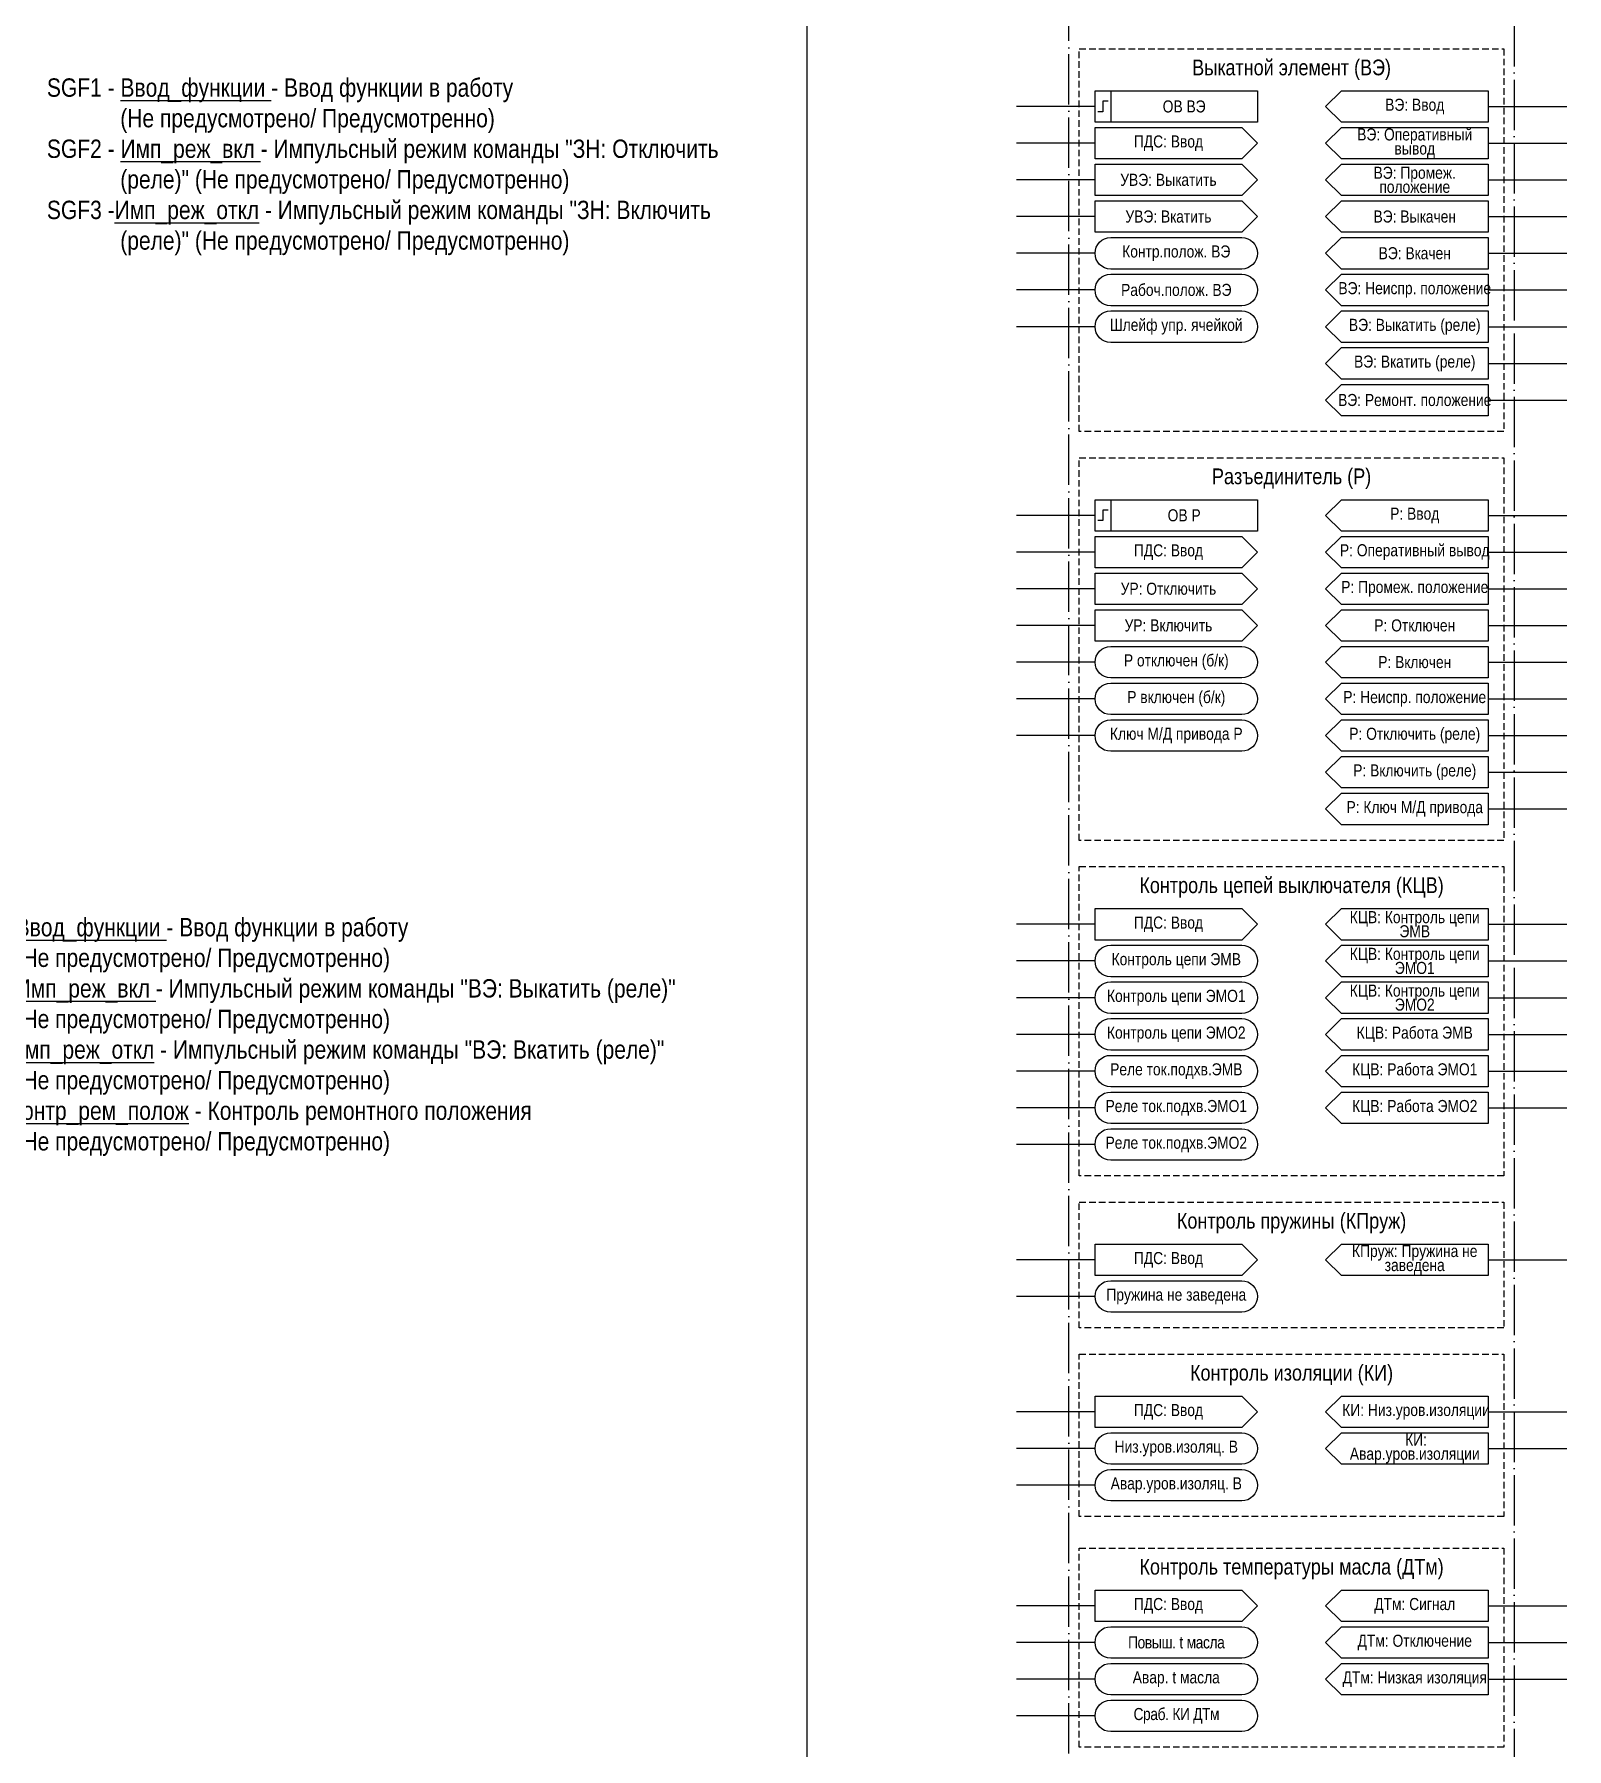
# Model space of a CAD drawing. Header units: millimetres. Extents: x -3652 to 418, y -8 to 1224.
# Drawn here: x -1407.4 to -1115, y 530.7 to 857.8 of the extents above; entities that cross this region are included whole.
import ezdxf

# ---------------------------------------------------------------- set-up
doc = ezdxf.new("R2010")
doc.units = ezdxf.units.MM
doc.linetypes.add('ACAD_ISO04W100', pattern=[30, 24, -3, 0, -3])
doc.linetypes.add('штриховая2', pattern=[0.375, 0.25, -0.125])
doc.layers.add('TEXT', color=7, linetype='Continuous', lineweight=25)
doc.styles.add('2.5_Gost_RD', font='ARIALN.TTF', dxfattribs={"height": 2.5})
doc.styles.add('3.5_Gost_RD', font='ARIALN.TTF', dxfattribs={"height": 3.5})

msp = doc.modelspace()

# ---------------------------------------------------------------- linework, layer by layer
at = {"ltscale": 100}
for p, q in [((-1205, 844), (-1220, 844)), ((-1130, 844), (-1115, 844)), ((-1205, 837), (-1220, 837)), ((-1130, 837), (-1115, 837)), ((-1205, 830), (-1220, 830)), ((-1130, 830), (-1115, 830)), ((-1205, 823), (-1220, 823)), ((-1130, 823), (-1115, 823)), ((-1205, 816), (-1220, 816)), ((-1130, 816), (-1115, 816)), ((-1205, 809), (-1220, 809)), ((-1130, 809), (-1115, 809)), ((-1205, 802), (-1220, 802)), ((-1130, 802), (-1115, 802)), ((-1130, 795), (-1115, 795)), ((-1130, 788), (-1115, 788)), ((-1205, 766), (-1220, 766)), ((-1130, 766), (-1115, 766)), ((-1205, 759), (-1220, 759)), ((-1130, 759), (-1115, 759)), ((-1205, 752), (-1220, 752)), ((-1130, 752), (-1115, 752)), ((-1205, 745), (-1220, 745)), ((-1130, 745), (-1115, 745)), ((-1205, 738), (-1220, 738)), ((-1130, 738), (-1115, 738)), ((-1205, 731), (-1220, 731)), ((-1130, 731), (-1115, 731)), ((-1205, 724), (-1220, 724)), ((-1130, 724), (-1115, 724)), ((-1130, 717), (-1115, 717)), ((-1130, 710), (-1115, 710)), ((-1205, 688), (-1220, 688)), ((-1130, 688), (-1115, 688)), ((-1205, 681), (-1220, 681)), ((-1130, 681), (-1115, 681)), ((-1205, 674), (-1220, 674)), ((-1130, 674), (-1115, 674)), ((-1205, 667), (-1220, 667)), ((-1130, 667), (-1115, 667)), ((-1205, 660), (-1220, 660)), ((-1130, 660), (-1115, 660)), ((-1205, 653), (-1220, 653)), ((-1130, 653), (-1115, 653)), ((-1205, 646), (-1220, 646)), ((-1205, 624), (-1220, 624)), ((-1130, 624), (-1115, 624)), ((-1205, 617), (-1220, 617)), ((-1205, 595), (-1220, 595)), ((-1130, 595), (-1115, 595)), ((-1205, 588), (-1220, 588)), ((-1130, 588), (-1115, 588)), ((-1205, 581), (-1220, 581)), ((-1205, 558), (-1220, 558)), ((-1130, 558), (-1115, 558)), ((-1205, 551), (-1220, 551)), ((-1130, 551), (-1115, 551)), ((-1205, 544), (-1220, 544)), ((-1130, 544), (-1115, 544)), ((-1205, 537), (-1220, 537))]:
    msp.add_line(p, q, dxfattribs=at)
at = {"color": 2, "ltscale": 100}
msp.add_lwpolyline([(-1610, 1085), (-1260, 1085), (-1260, 0), (-1610, 0)], close=True, dxfattribs=at)
at = {"color": 251, "linetype": 'ACAD_ISO04W100', "lineweight": 30, "ltscale": 0.4, "true_color": 0x58595b}
msp.add_lwpolyline([(-1210, 1079), (-1125, 1079), (-1125, 191), (-1210, 191)], close=True, dxfattribs=at)
at = {"linetype": 'штриховая2', "ltscale": 5}
for points in [[(-1208, 855), (-1127, 855), (-1127, 782), (-1208, 782)], [(-1208, 777), (-1127, 777), (-1127, 704), (-1208, 704)], [(-1208, 699), (-1127, 699), (-1127, 640), (-1208, 640)], [(-1208, 635), (-1127, 635), (-1127, 611), (-1208, 611)], [(-1208, 606), (-1127, 606), (-1127, 575), (-1208, 575)], [(-1208, 569), (-1127, 569), (-1127, 531), (-1208, 531)]]:
    msp.add_lwpolyline(points, close=True, dxfattribs=at)
at = {"ltscale": 100}
for points in [[(-1205, 847), (-1202, 847), (-1202, 841), (-1205, 841)], [(-1205, 847), (-1174, 847), (-1174, 841), (-1205, 841)], [(-1130, 841), (-1158, 841), (-1161, 844), (-1158, 847), (-1130, 847)], [(-1177, 834), (-1205, 834), (-1205, 840), (-1177, 840), (-1174, 837)], [(-1158, 840), (-1130, 840), (-1130, 834), (-1158, 834), (-1161, 837)], [(-1177, 827), (-1205, 827), (-1205, 833), (-1177, 833), (-1174, 830)], [(-1130, 827), (-1158, 827), (-1161, 830), (-1158, 833), (-1130, 833)], [(-1177, 820), (-1205, 820), (-1205, 826), (-1177, 826), (-1174, 823)], [(-1158, 826), (-1130, 826), (-1130, 820), (-1158, 820), (-1161, 823)], [(-1158, 819), (-1130, 819), (-1130, 813), (-1158, 813), (-1161, 816)], [(-1158, 812), (-1130, 812), (-1130, 806), (-1158, 806), (-1161, 809)], [(-1158, 805), (-1130, 805), (-1130, 799), (-1158, 799), (-1161, 802)], [(-1158, 798), (-1130, 798), (-1130, 792), (-1158, 792), (-1161, 795)], [(-1158, 791), (-1130, 791), (-1130, 785), (-1158, 785), (-1161, 788)], [(-1205, 769), (-1202, 769), (-1202, 763), (-1205, 763)], [(-1205, 769), (-1174, 769), (-1174, 763), (-1205, 763)], [(-1130, 763), (-1158, 763), (-1161, 766), (-1158, 769), (-1130, 769)], [(-1177, 756), (-1205, 756), (-1205, 762), (-1177, 762), (-1174, 759)], [(-1158, 762), (-1130, 762), (-1130, 756), (-1158, 756), (-1161, 759)], [(-1177, 749), (-1205, 749), (-1205, 755), (-1177, 755), (-1174, 752)], [(-1130, 749), (-1158, 749), (-1161, 752), (-1158, 755), (-1130, 755)], [(-1177, 742), (-1205, 742), (-1205, 748), (-1177, 748), (-1174, 745)], [(-1158, 748), (-1130, 748), (-1130, 742), (-1158, 742), (-1161, 745)], [(-1158, 741), (-1130, 741), (-1130, 735), (-1158, 735), (-1161, 738)], [(-1158, 734), (-1130, 734), (-1130, 728), (-1158, 728), (-1161, 731)], [(-1158, 727), (-1130, 727), (-1130, 721), (-1158, 721), (-1161, 724)], [(-1158, 720), (-1130, 720), (-1130, 714), (-1158, 714), (-1161, 717)], [(-1158, 713), (-1130, 713), (-1130, 707), (-1158, 707), (-1161, 710)], [(-1177, 685), (-1205, 685), (-1205, 691), (-1177, 691), (-1174, 688)], [(-1130, 685), (-1158, 685), (-1161, 688), (-1158, 691), (-1130, 691)], [(-1158, 684), (-1130, 684), (-1130, 678), (-1158, 678), (-1161, 681)], [(-1158, 677), (-1130, 677), (-1130, 671), (-1158, 671), (-1161, 674)], [(-1158, 670), (-1130, 670), (-1130, 664), (-1158, 664), (-1161, 667)], [(-1158, 663), (-1130, 663), (-1130, 657), (-1158, 657), (-1161, 660)], [(-1158, 656), (-1130, 656), (-1130, 650), (-1158, 650), (-1161, 653)], [(-1177, 621), (-1205, 621), (-1205, 627), (-1177, 627), (-1174, 624)], [(-1130, 621), (-1158, 621), (-1161, 624), (-1158, 627), (-1130, 627)], [(-1177, 592), (-1205, 592), (-1205, 598), (-1177, 598), (-1174, 595)], [(-1158, 598), (-1130, 598), (-1130, 592), (-1158, 592), (-1161, 595)], [(-1130, 585), (-1158, 585), (-1161, 588), (-1158, 591), (-1130, 591)], [(-1177, 555), (-1205, 555), (-1205, 561), (-1177, 561), (-1174, 558)], [(-1130, 555), (-1158, 555), (-1161, 558), (-1158, 561), (-1130, 561)], [(-1158, 554), (-1130, 554), (-1130, 548), (-1158, 548), (-1161, 551)], [(-1158, 547), (-1130, 547), (-1130, 541), (-1158, 541), (-1161, 544)]]:
    msp.add_lwpolyline(points, close=True, dxfattribs=at)
at = {"lineweight": 30, "ltscale": 100}
for points in [[(-1202.5, 845), (-1203.5, 845), (-1203.5, 843), (-1204.5, 843)], [(-1202.5, 767), (-1203.5, 767), (-1203.5, 765), (-1204.5, 765)]]:
    msp.add_lwpolyline(points, dxfattribs=at)
at = {"ltscale": 100}
for points in [[(-1202, 813, -1), (-1202, 819), (-1177, 819, -1), (-1177, 813)], [(-1202, 806, -1), (-1202, 812), (-1177, 812, -1), (-1177, 806)], [(-1202, 799, -1), (-1202, 805), (-1177, 805, -1), (-1177, 799)], [(-1202, 735, -1), (-1202, 741), (-1177, 741, -1), (-1177, 735)], [(-1202, 728, -1), (-1202, 734), (-1177, 734, -1), (-1177, 728)], [(-1202, 721, -1), (-1202, 727), (-1177, 727, -1), (-1177, 721)], [(-1202, 678, -1), (-1202, 684), (-1177, 684, -1), (-1177, 678)], [(-1202, 671, -1), (-1202, 677), (-1177, 677, -1), (-1177, 671)], [(-1202, 664, -1), (-1202, 670), (-1177, 670, -1), (-1177, 664)], [(-1202, 657, -1), (-1202, 663), (-1177, 663, -1), (-1177, 657)], [(-1202, 650, -1), (-1202, 656), (-1177, 656, -1), (-1177, 650)], [(-1202, 643, -1), (-1202, 649), (-1177, 649, -1), (-1177, 643)], [(-1202, 614, -1), (-1202, 620), (-1177, 620, -1), (-1177, 614)], [(-1202, 585, -1), (-1202, 591), (-1177, 591, -1), (-1177, 585)], [(-1202, 578, -1), (-1202, 584), (-1177, 584, -1), (-1177, 578)], [(-1202, 548, -1), (-1202, 554), (-1177, 554, -1), (-1177, 548)], [(-1202, 541, -1), (-1202, 547), (-1177, 547, -1), (-1177, 541)], [(-1202, 534, -1), (-1202, 540), (-1177, 540, -1), (-1177, 534)]]:
    msp.add_lwpolyline(points, format="xyb", close=True, dxfattribs=at)

# ---------------------------------------------------------------- texts
at = {"color": 30, "ltscale": 100, "true_color": 0xf7941d, "char_height": 3, "width": 81, "attachment_point": 5, "style": '3.5_Gost_RD'}
for s, insert in [('Выкатной элемент (ВЭ)', (-1167.5, 851)), ('Разъединитель (Р)', (-1167.5, 773)), ('Контроль цепей выключателя (КЦВ)', (-1167.5, 695)), ('Контроль пружины (КПруж)', (-1167.5, 631)), ('Контроль изоляции (КИ)', (-1167.5, 602)), ('Контроль температуры масла (ДТм)', (-1167.5, 565))]:
    msp.add_mtext(s, dxfattribs=dict(at, insert=insert))
at = {"color": 30, "ltscale": 100, "char_height": 3.5, "attachment_point": 5, "style": '3.5_Gost_RD'}
for s, insert, width in [('\\pxql;SGF1 - {\\LВвод_функции} - Ввод функции в работу \\P^I(Не предусмотрено/ Предусмотренно)\\PSGF2 - {\\LИмп_реж_вкл} - Импульсный режим команды "ЗН: Отключить ^I(реле)" (Не предусмотрено/ Предусмотренно)\\PSGF3 -{\\LИмп_реж_откл} - Импульсный режим команды "ЗН: Включить ^I(реле)" (Не предусмотрено/ Предусмотренно)', (-1337.5, 832.5), 135), ('\\pxql;SGF1 - {\\LВвод_функции} - Ввод функции в работу \\P^I(Не предусмотрено/ Предусмотренно)\\PSGF2 - {\\LИмп_реж_вкл} - Импульсный режим команды "ВЭ: Выкатить (реле)" \\P^I(Не предусмотрено/ Предусмотренно)\\PSGF3 -{\\LИмп_реж_откл} - Импульсный режим команды "ВЭ: Вкатить (реле)" \\P^I(Не предусмотрено/ Предусмотренно)\\PSGF4 -{\\LКонтр_рем_полож} - Контроль ремонтного положения \\P^I(Не предусмотрено/ Предусмотренно)', (-1347.5, 666.5), 155)]:
    msp.add_mtext(s, dxfattribs=dict(at, insert=insert, width=width))
at = {"color": 0, "ltscale": 100, "char_height": 2.3, "width": 28, "attachment_point": 5, "style": '2.5_Gost_RD'}
for s, insert in [('\\pxsm0.7;{\\C256;ОВ ВЭ}', (-1188, 844)), ('\\pxsm0.7;{\\C256;ПДС: Ввод}', (-1191, 837)), ('\\pxsm0.7;{\\C256;ОВ Р}', (-1188, 766)), ('\\pxsm0.7;{\\C256;ПДС: Ввод}', (-1191, 759)), ('\\pxsm0.7;{\\C256;ПДС: Ввод}', (-1191, 688)), ('\\pxsm0.7;{\\C256;ПДС: Ввод}', (-1191, 624)), ('\\pxsm0.7;{\\C256;ПДС: Ввод}', (-1191, 595)), ('\\pxsm0.7;{\\C256;ПДС: Ввод}', (-1191, 558))]:
    msp.add_mtext(s, dxfattribs=dict(at, insert=insert))
at = {"ltscale": 100, "char_height": 2.3, "attachment_point": 5, "style": '2.5_Gost_RD'}
for s, insert, width in [('\\pxsm0.7;ВЭ: Ввод', (-1144, 844), 28), ('\\pxsm0.7;ВЭ: Оперативный вывод', (-1144, 837), 28), ('\\pxsm0.7;УВЭ: Выкатить', (-1191, 830), 28), ('\\pxsm0.7;ВЭ: Промеж. положение', (-1144, 830), 28), ('\\pxsm0.7;УВЭ: Вкатить', (-1191, 823), 28), ('\\pxsm0.7;ВЭ: Выкачен', (-1144, 823), 28), ('\\pxsm0.7;Контр.полож. ВЭ', (-1189.5, 816), 31), ('\\pxsm0.7;ВЭ: Вкачен', (-1144, 816), 28), ('\\pxsm0.7,t8;Рабоч.полож. ВЭ', (-1189.5, 809), 31), ('\\pxsm0.7;ВЭ: Неиспр. положение', (-1144, 809), 28), ('\\pxsm0.7;Шлейф упр. ячейкой', (-1189.5, 802), 31), ('\\pxsm0.7;ВЭ: Выкатить (реле)', (-1144, 802), 28), ('\\pxsm0.7;ВЭ: Вкатить (реле)', (-1144, 795), 28), ('\\pxsm0.7;ВЭ: Ремонт. положение', (-1144, 788), 28), ('\\pxsm0.7;Р: Ввод', (-1144, 766), 28), ('\\pxsm0.7;Р: Оперативный вывод', (-1144, 759), 28), ('\\pxsm0.7;УР: Отключить', (-1191, 752), 28), ('\\pxsm0.7;Р: Промеж. положение', (-1144, 752), 28), ('\\pxsm0.7;УР: Включить', (-1191, 745), 28), ('\\pxsm0.7;Р: Отключен', (-1144, 745), 28), ('\\pxsm0.7;Р отключен (б/к)', (-1189.5, 738), 31), ('\\pxsm0.7;Р: Включен', (-1144, 738), 28), ('\\pxsm0.7;Р включен (б/к)', (-1189.5, 731), 31), ('\\pxsm0.7;Р: Неиспр. положение', (-1144, 731), 28), ('{\\C3;Ключ М/Д привода Р}', (-1189.5, 724), 31), ('\\pxsm0.7;Р: Отключить (реле)', (-1144, 724), 28), ('\\pxsm0.7;Р: Включить (реле)', (-1144, 717), 28), ('\\pxsm0.7;КЦВ: Контроль цепи ЭМВ', (-1144, 688), 28), ('\\pxsm0.7;КЦВ: Контроль цепи ЭМО1', (-1144, 681), 28), ('\\pxsm0.7;КЦВ: Контроль цепи ЭМО2', (-1144, 674), 28), ('\\pxsm0.7;КЦВ: Работа ЭМВ', (-1144, 667), 28), ('\\pxsm0.7;КЦВ: Работа ЭМО1', (-1144, 660), 28), ('\\pxsm0.7;КЦВ: Работа ЭМО2', (-1144, 653), 28), ('\\pxsm0.7;КПруж: Пружина не заведена', (-1144, 624), 28), ('\\pxsm0.7;{\\W0.8;\\T0.8; }КИ: Низ.уров.изоляции', (-1144, 595), 28), ('\\pxsm0.7;{\\W0.8;\\T0.8; }КИ: Авар.уров.изоляции', (-1144, 588), 28), ('\\pxsm0.7;ДТм: {\\A1;Сигнал}', (-1144, 558), 28), ('\\pxsm0.7;ДТм: {\\A1;Отключение}', (-1144, 551), 28), ('\\pxsm0.7;ДТм: Низкая изоляция', (-1144, 544), 28)]:
    msp.add_mtext(s, dxfattribs=dict(at, insert=insert, width=width))
at = {"color": 3, "ltscale": 100, "insert": (-1144, 710), "char_height": 2.3, "width": 28, "attachment_point": 5, "style": '2.5_Gost_RD'}
msp.add_mtext('Р: Ключ М/Д привода', dxfattribs=at)
at = {"layer": 'TEXT', "ltscale": 100, "char_height": 2.3, "width": 31, "attachment_point": 5, "style": '2.5_Gost_RD'}
for s, insert in [('\\pxsm0.7;Контроль цепи ЭМВ', (-1189.5, 681)), ('\\pxsm0.7;Контроль цепи ЭМО1', (-1189.5, 674)), ('\\pxsm0.7;Контроль цепи ЭМО2', (-1189.5, 667)), ('\\pxsm0.7;Реле ток.подхв.ЭМВ', (-1189.5, 660)), ('\\pxsm0.7;Реле ток.подхв.ЭМО1', (-1189.5, 653)), ('\\pxsm0.7;Реле ток.подхв.ЭМО2', (-1189.5, 646)), ('\\pxsm0.7;Пружина не заведена', (-1189.5, 617)), ('\\pxsm0.7;Низ.уров.изоляц. В', (-1189.5, 588)), ('\\pxsm0.7;Авар.уров.изоляц. В', (-1189.5, 581)), ('\\A1;\\pxsm0.7;{\\T0.95;Повыш. t масла }', (-1189.5, 551)), ('\\A1;\\pxsm0.7;Авар. t масла', (-1189.5, 544)), ('\\A1;\\pxsm0.7;{\\T0.95;Сраб. КИ ДТм}', (-1189.5, 537))]:
    msp.add_mtext(s, dxfattribs=dict(at, insert=insert))

doc.saveas('drawing.dxf')
